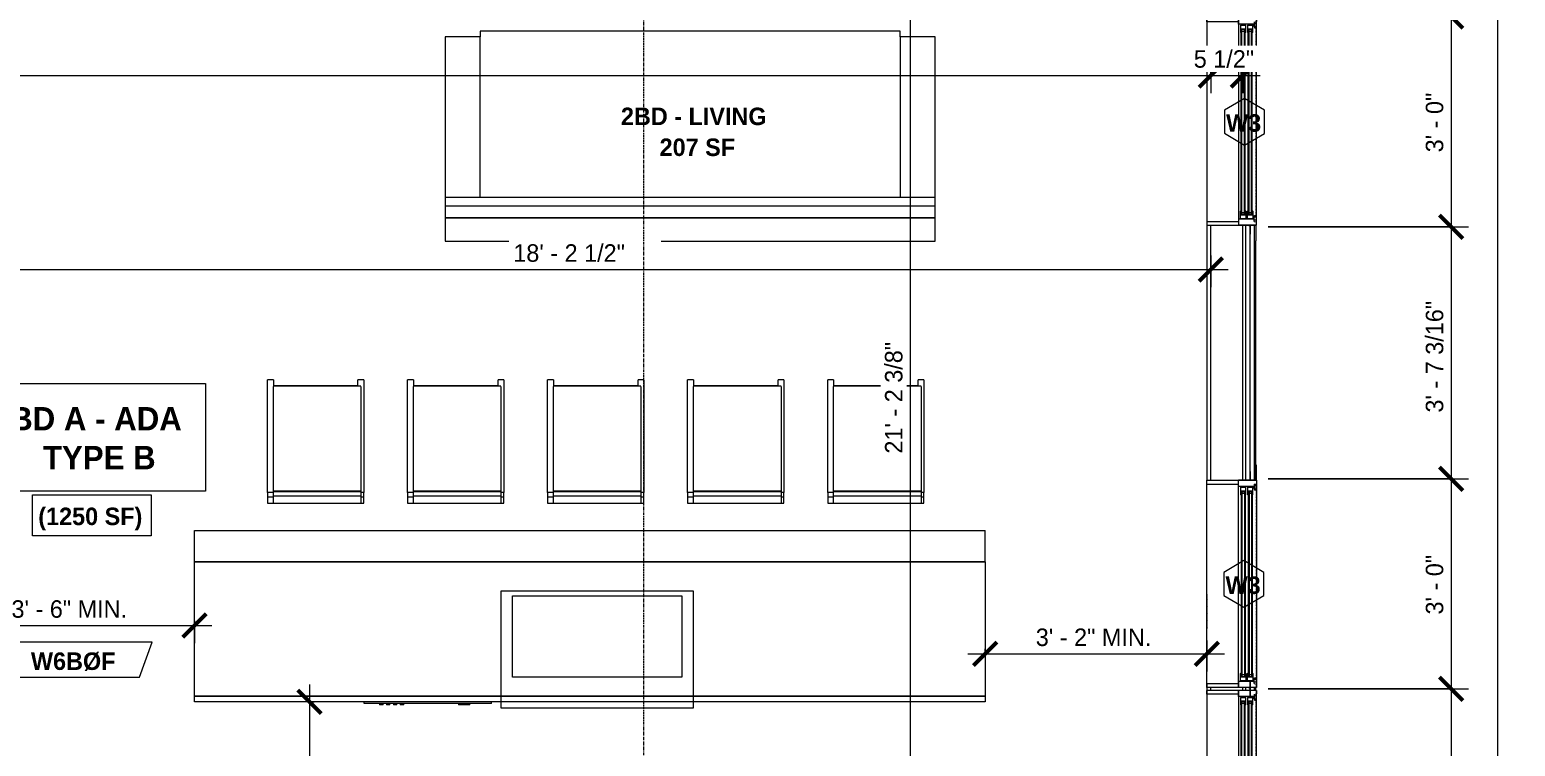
# Model space of a CAD drawing. Header units: inches. Extents: x -4058 to -1781, y 9814 to 12264.
# Drawn here: x -2278.5 to -2024, y 10655.6 to 10778.4 of the extents above; entities that cross this region are included whole.
import ezdxf

# ---------------------------------------------------------------- set-up
doc = ezdxf.new("R2010")
doc.units = ezdxf.units.IN
doc.header["$MEASUREMENT"] = 0
for name, pattern in [('Dash', [0.25, 0.125, -0.125]), ('Dash 3_32_', [0.1875, 0.09375, -0.09375]), ('Grid Line 1_2_', [0.875, 0.5, -0.125, 0.125, -0.125])]:
    doc.linetypes.add(name, pattern=pattern)
for name, color, linetype, lineweight in [('0-1', 7, 'Continuous', 5), ('0-2', 7, 'Continuous', 9), ('A-ANNO-DIMS', 211, 'Continuous', 9), ('A-ANNO-DIMS-32', 211, 'Continuous', 9), ('A-AREA-IDEN', 2, 'Continuous', 9), ('A-DETL-1', 90, 'Dash 3_32_', 9), ('A-DETL-GENF-HDLN-1', 7, 'Dash', 9), ('A-DETL-GENF-HDLN-2', 1, 'Continuous', 18), ('A-DOOR-2', 31, 'Continuous', 9), ('A-GLAZ', 151, 'Continuous', 18), ('A-GLAZ-1', 7, 'Continuous', 9), ('A-GLAZ-IDEN', 152, 'Continuous', 9), ('A-WALL-1', 7, 'Continuous', 9), ('A-WALL-2', 113, 'Continuous', 9), ('A-WALL-IDEN', 211, 'Continuous', 9), ('I-FURN', 30, 'Continuous', 9), ('P-SANR-FIXT', 6, 'Continuous', 9), ('Q-CASE', 31, 'Continuous', 9), ('Q-SPCQ', 91, 'Continuous', 9), ('S-GRID-1', 1, 'Grid Line 1_2_', 9)]:
    doc.layers.add(name, color=color, linetype=linetype, lineweight=lineweight)
doc.styles.add('Century Gothic', font='ufonts.com_century-gothic.ttf', dxfattribs={"height": 3})
doc.styles.add('Century Gothic_B', font='GOTHICB.TTF', dxfattribs={"height": 3})
doc.styles.add('Century Gothic_B_1', font='GOTHICB.TTF', dxfattribs={"height": 4})
doc.dimstyles.new('MARKETING_DIMENSION', dxfattribs={"dimscale": 12, "dimtxt": 3.132505, "dimasz": 0.333333, "dimexe": 0.25, "dimexo": 0.166667, "dimgap": 0.041667, "dimtad": 1, "dimdec": 4, "dimrnd": 0.0625, "dimzin": 3, "dimdsep": 46, "dimlunit": 4, "dimtxsty": 'Century Gothic', "dimblk1": 'OBLIQUE', "dimblk2": 'OBLIQUE', "dimsah": 1, "dimcen": 0.09, "dimdle": 0.25, "dimazin": 0, "dimtfac": 1, "dimtdec": 4, "dimtix": 1, "dimtmove": 0, "dimatfit": 3, "dimfxl": 1, "dimtvp": 1, "dimtfill": 1, "dimfrac": 2, "dimtolj": 1, "dimtzin": 0, "dimarcsym": 2})
doc.dimstyles.new('THE_DIMENSION_STRING', dxfattribs={"dimscale": 12, "dimtxt": 3.132505, "dimasz": 0.333333, "dimexe": 0.25, "dimexo": 0.166667, "dimgap": 0.041667, "dimtad": 1, "dimdec": 4, "dimrnd": 0.0625, "dimzin": 3, "dimdsep": 46, "dimlunit": 4, "dimtxsty": 'Century Gothic', "dimblk1": 'OBLIQUE', "dimblk2": 'OBLIQUE', "dimsah": 1, "dimcen": 0.09, "dimdle": 0.25, "dimazin": 0, "dimtfac": 1, "dimtdec": 4, "dimtix": 1, "dimtmove": 0, "dimatfit": 3, "dimfxl": 1, "dimtvp": 1, "dimtfill": 1, "dimfrac": 2, "dimtolj": 1, "dimtzin": 0, "dimarcsym": 2})
doc.dimstyles.new('THE_DIMENSION_STRING_2', dxfattribs={"dimscale": 12, "dimtxt": 3.132505, "dimasz": 0.333333, "dimexe": 0.25, "dimexo": 0.166667, "dimgap": 0.041667, "dimtad": 1, "dimdec": 4, "dimrnd": 0.0625, "dimzin": 3, "dimdsep": 46, "dimlunit": 4, "dimtxsty": 'Century Gothic', "dimblk1": 'OBLIQUE', "dimblk2": 'OBLIQUE', "dimsah": 1, "dimcen": 0.09, "dimdle": 0.25, "dimazin": 0, "dimtfac": 1, "dimtdec": 4, "dimtix": 1, "dimtmove": 0, "dimatfit": 3, "dimfxl": 1, "dimtvp": 1, "dimtfill": 1, "dimfrac": 2, "dimtolj": 1, "dimtzin": 0, "dimarcsym": 2})
doc.dimstyles.new('THE_DIMENSION_STRING_3', dxfattribs={"dimscale": 12, "dimtxt": 3.132505, "dimasz": 0.333333, "dimexe": 0.25, "dimexo": 0.166667, "dimgap": 0.041667, "dimtad": 1, "dimdec": 4, "dimrnd": 0.0625, "dimzin": 3, "dimdsep": 46, "dimlunit": 4, "dimtxsty": 'Century Gothic', "dimblk1": 'OBLIQUE', "dimblk2": 'OBLIQUE', "dimsah": 1, "dimcen": 0.09, "dimdle": 0.25, "dimazin": 0, "dimtfac": 1, "dimtdec": 4, "dimtix": 1, "dimtmove": 0, "dimatfit": 3, "dimfxl": 1, "dimtvp": 1, "dimtfill": 1, "dimfrac": 2, "dimtolj": 1, "dimtzin": 0, "dimarcsym": 2})
doc.dimstyles.new('THE_DIMENSION_STRING_5', dxfattribs={"dimscale": 12, "dimtxt": 3.132505, "dimasz": 0.333333, "dimexe": 0.25, "dimexo": 0.166667, "dimgap": 0.041667, "dimtad": 1, "dimdec": 4, "dimrnd": 0.0625, "dimzin": 3, "dimdsep": 46, "dimlunit": 4, "dimtxsty": 'Century Gothic', "dimblk1": 'OBLIQUE', "dimblk2": 'OBLIQUE', "dimsah": 1, "dimcen": 0.09, "dimdle": 0.25, "dimazin": 0, "dimtfac": 1, "dimtdec": 4, "dimtix": 1, "dimtmove": 0, "dimatfit": 3, "dimfxl": 1, "dimtvp": 1, "dimtfill": 1, "dimfrac": 2, "dimtolj": 1, "dimtzin": 0, "dimarcsym": 2})

# ---------------------------------------------------------------- blocks, each defined once
blk = doc.blocks.new('Window-Double_Hung-Marvin-Essential - ESDH3066 - 3rd floor-3357212-UNITS PLANS - 3RD FLOOR')
at = {"layer": 'A-DETL-GENF-HDLN-1'}
blk.add_line((16.1, -4.22), (-16.5, -4.22), dxfattribs=at)
at = {"layer": 'A-DETL-GENF-HDLN-2'}
for p, q in [((-17.13, 4.19), (-17.75, 4.19)), ((-17.13, -1.16), (-17.13, 4.19)), ((17.12, 4.19), (17.75, 4.19)), ((17.12, 4.19), (17.12, -1.16)), ((-16.72, -1.19), (-17.75, -1.19)), ((-17.75, -4.28), (-17.75, -1.19)), ((-16.72, -3.77), (-16.72, -1.19)), ((-16.56, -1.53), (-15.34, -1.53)), ((-16.56, -1.53), (-16.56, -2.47)), ((-15.34, -2.47), (-16.56, -2.47)), ((-15.28, -1.65), (-15.94, -1.65)), ((-15.94, -1.65), (-15.94, -2.37)), ((-15.94, -2.37), (-15.28, -2.37)), ((-15.84, -1.66), (-15.84, -2.35)), ((-15.54, -1.79), (-15.54, -2.23)), ((-15.34, -1.53), (-15.28, -1.59)), ((-15.34, -2.47), (-15.28, -2.41)), ((-15.28, -1.59), (-15.28, -1.65)), ((-15.28, -2.37), (-15.28, -2.41)), ((15.34, -1.53), (15.28, -1.59)), ((15.28, -1.59), (15.28, -1.65)), ((15.28, -1.65), (15.94, -1.65)), ((15.28, -2.37), (15.28, -2.41)), ((15.94, -2.37), (15.28, -2.37)), ((15.34, -2.47), (15.28, -2.41)), ((16.56, -1.53), (15.34, -1.53)), ((15.34, -2.47), (16.56, -2.47)), ((15.54, -1.79), (15.54, -2.23)), ((15.84, -1.66), (15.84, -2.35)), ((15.94, -1.65), (15.94, -2.37)), ((16.56, -1.53), (16.56, -2.47)), ((16.72, -3.77), (16.72, -1.19)), ((16.72, -1.19), (17.75, -1.19)), ((17.75, -4.28), (17.75, -1.19)), ((-19.25, -3.23), (-19.25, -3.19)), ((-19.25, -3.19), (-17.9, -3.19)), ((-17.75, -3.23), (-19.25, -3.23)), ((-17.9, -3.19), (-17.9, -3.08)), ((-17.9, -3.08), (-17.75, -3.08)), ((-17.75, -4.28), (-17.16, -4.28)), ((-17.08, -3.87), (-17.16, -4.28)), ((-17.08, -3.87), (-16.19, -3.87)), ((-16.85, -4.25), (-16.85, -3.87)), ((-16.3, -4.25), (-16.85, -4.25)), ((-16.38, -3.77), (-16.72, -3.77)), ((-16.56, -2.75), (-15.34, -2.75)), ((-16.56, -2.75), (-16.56, -3.69)), ((-15.34, -3.69), (-16.56, -3.69)), ((-16.38, -3.87), (-16.38, -3.77)), ((-16.18, -4.01), (-16.3, -4.01)), ((-16.3, -4.01), (-16.3, -4.25)), ((-16.19, -3.87), (-16.19, -3.97)), ((-16.19, -3.97), (-16.1, -3.97)), ((-16.18, -4.22), (-16.18, -4.01)), ((-16.18, -4.22), (-16.1, -4.22)), ((-16.1, -3.97), (-16.1, -4.22)), ((-15.28, -2.87), (-15.94, -2.87)), ((-15.94, -2.87), (-15.94, -3.59)), ((-15.94, -3.59), (-15.28, -3.59)), ((-15.84, -2.88), (-15.84, -3.57)), ((-15.54, -3.01), (-15.54, -3.45)), ((-15.34, -2.75), (-15.28, -2.81)), ((-15.34, -3.69), (-15.28, -3.63)), ((-15.28, -2.81), (-15.28, -2.87)), ((-15.28, -3.59), (-15.28, -3.63)), ((15.34, -2.75), (15.28, -2.81)), ((15.28, -2.81), (15.28, -2.87)), ((15.28, -2.87), (15.94, -2.87)), ((15.28, -3.59), (15.28, -3.63)), ((15.94, -3.59), (15.28, -3.59)), ((15.34, -3.69), (15.28, -3.63)), ((16.56, -2.75), (15.34, -2.75)), ((15.34, -3.69), (16.56, -3.69)), ((15.54, -3.01), (15.54, -3.45)), ((15.84, -2.88), (15.84, -3.57)), ((15.94, -2.87), (15.94, -3.59)), ((16.19, -3.97), (16.1, -3.97)), ((16.1, -3.97), (16.1, -4.22)), ((16.18, -4.22), (16.1, -4.22)), ((16.18, -4.22), (16.18, -4.01)), ((16.18, -4.01), (16.3, -4.01)), ((17.08, -3.87), (16.19, -3.87)), ((16.19, -3.87), (16.19, -3.97)), ((16.3, -4.01), (16.3, -4.25)), ((16.3, -4.25), (16.85, -4.25)), ((16.38, -3.87), (16.38, -3.77)), ((16.38, -3.77), (16.72, -3.77)), ((16.56, -2.75), (16.56, -3.69)), ((16.85, -4.25), (16.85, -3.87)), ((17.08, -3.87), (17.16, -4.28)), ((17.75, -4.28), (17.16, -4.28)), ((17.9, -3.08), (17.75, -3.08)), ((17.75, -3.23), (19.25, -3.23)), ((17.9, -3.19), (17.9, -3.08)), ((19.25, -3.19), (17.9, -3.19)), ((19.25, -3.23), (19.25, -3.19))]:
    blk.add_line(p, q, dxfattribs=at)
at = {"layer": 'A-GLAZ'}
for p, q in [((15.84, -1.66), (-15.84, -1.66)), ((15.84, -1.79), (-15.84, -1.79)), ((15.84, -2.23), (-15.84, -2.23)), ((15.84, -2.35), (-15.84, -2.35)), ((15.84, -2.88), (-15.84, -2.88)), ((15.84, -3.01), (-15.84, -3.01)), ((15.84, -3.45), (-15.84, -3.45)), ((15.84, -3.57), (-15.84, -3.57))]:
    blk.add_line(p, q, dxfattribs=at)
at = {"layer": 'A-GLAZ-1'}
for p, q in [((-17.75, 4.19), (17.75, 4.19)), ((-17.75, -1.16), (-17.75, 4.19)), ((17.75, 4.19), (17.75, -1.16)), ((-17.75, -1.19), (17.75, -1.19)), ((-17.75, -4.28), (-17.75, -1.19)), ((17.75, -1.19), (17.75, -4.28)), ((17.75, -4.28), (-17.75, -4.28)), ((17.75, -4.19), (20.4, -4.19)), ((20.4, -4.25), (17.75, -4.25)), ((20.4, -4.19), (20.4, -4.25))]:
    blk.add_line(p, q, dxfattribs=at)
blk = doc.blocks.new('Window-Double_Hung-Marvin-Essential - ESDH3066 - 3rd floor-3357211-UNITS PLANS - 3RD FLOOR')
at = {"layer": 'A-DETL-GENF-HDLN-1'}
blk.add_line((16.1, 4.22), (-16.5, 4.22), dxfattribs=at)
at = {"layer": 'A-DETL-GENF-HDLN-2'}
for p, q in [((-19.25, 3.23), (-19.25, 3.19)), ((-17.75, 3.23), (-19.25, 3.23)), ((-19.25, 3.19), (-17.9, 3.19)), ((-17.9, 3.19), (-17.9, 3.08)), ((-17.9, 3.08), (-17.75, 3.08)), ((-17.75, 4.28), (-17.16, 4.28)), ((-17.75, 4.28), (-17.75, 1.19)), ((-17.08, 3.87), (-17.16, 4.28)), ((-17.08, 3.87), (-16.19, 3.87)), ((-16.85, 4.25), (-16.85, 3.87)), ((-16.3, 4.25), (-16.85, 4.25)), ((-16.38, 3.77), (-16.72, 3.77)), ((-16.72, 3.77), (-16.72, 1.19)), ((-15.34, 3.69), (-16.56, 3.69)), ((-16.56, 2.75), (-16.56, 3.69)), ((-16.56, 2.75), (-15.34, 2.75)), ((-16.38, 3.87), (-16.38, 3.77)), ((-16.3, 4.01), (-16.3, 4.25)), ((-16.18, 4.01), (-16.3, 4.01)), ((-16.19, 3.97), (-16.1, 3.97)), ((-16.19, 3.87), (-16.19, 3.97)), ((-16.18, 4.22), (-16.1, 4.22)), ((-16.18, 4.22), (-16.18, 4.01)), ((-16.1, 3.97), (-16.1, 4.22)), ((-15.94, 2.87), (-15.94, 3.59)), ((-15.94, 3.59), (-15.28, 3.59)), ((-15.28, 2.87), (-15.94, 2.87)), ((-15.84, 2.88), (-15.84, 3.57)), ((-15.54, 3.01), (-15.54, 3.45)), ((-15.34, 3.69), (-15.28, 3.63)), ((-15.34, 2.75), (-15.28, 2.81)), ((-15.28, 3.59), (-15.28, 3.63)), ((-15.28, 2.81), (-15.28, 2.87)), ((15.34, 3.69), (15.28, 3.63)), ((15.28, 3.59), (15.28, 3.63)), ((15.94, 3.59), (15.28, 3.59)), ((15.28, 2.81), (15.28, 2.87)), ((15.28, 2.87), (15.94, 2.87)), ((15.34, 2.75), (15.28, 2.81)), ((15.34, 3.69), (16.56, 3.69)), ((16.56, 2.75), (15.34, 2.75)), ((15.54, 3.01), (15.54, 3.45)), ((15.84, 2.88), (15.84, 3.57)), ((15.94, 2.87), (15.94, 3.59)), ((16.18, 4.22), (16.1, 4.22)), ((16.1, 3.97), (16.1, 4.22)), ((16.19, 3.97), (16.1, 3.97)), ((16.18, 4.22), (16.18, 4.01)), ((16.18, 4.01), (16.3, 4.01)), ((16.19, 3.87), (16.19, 3.97)), ((17.08, 3.87), (16.19, 3.87)), ((16.3, 4.01), (16.3, 4.25)), ((16.3, 4.25), (16.85, 4.25)), ((16.38, 3.87), (16.38, 3.77)), ((16.38, 3.77), (16.72, 3.77)), ((16.56, 2.75), (16.56, 3.69)), ((16.72, 3.77), (16.72, 1.19)), ((16.85, 4.25), (16.85, 3.87)), ((17.08, 3.87), (17.16, 4.28)), ((17.75, 4.28), (17.16, 4.28)), ((17.75, 4.28), (17.75, 1.19)), ((17.75, 3.23), (19.25, 3.23)), ((17.9, 3.08), (17.75, 3.08)), ((17.9, 3.19), (17.9, 3.08)), ((19.25, 3.19), (17.9, 3.19)), ((19.25, 3.23), (19.25, 3.19)), ((-16.72, 1.19), (-17.75, 1.19)), ((-17.13, 1.16), (-17.13, -4.19)), ((-15.34, 2.47), (-16.56, 2.47)), ((-16.56, 1.53), (-16.56, 2.47)), ((-16.56, 1.53), (-15.34, 1.53)), ((-15.94, 1.65), (-15.94, 2.37)), ((-15.94, 2.37), (-15.28, 2.37)), ((-15.28, 1.65), (-15.94, 1.65)), ((-15.84, 1.66), (-15.84, 2.35)), ((-15.54, 1.79), (-15.54, 2.23)), ((-15.34, 2.47), (-15.28, 2.41)), ((-15.34, 1.53), (-15.28, 1.59)), ((-15.28, 2.37), (-15.28, 2.41)), ((-15.28, 1.59), (-15.28, 1.65)), ((15.34, 2.47), (15.28, 2.41)), ((15.28, 2.37), (15.28, 2.41)), ((15.94, 2.37), (15.28, 2.37)), ((15.28, 1.59), (15.28, 1.65)), ((15.28, 1.65), (15.94, 1.65)), ((15.34, 1.53), (15.28, 1.59)), ((15.34, 2.47), (16.56, 2.47)), ((16.56, 1.53), (15.34, 1.53)), ((15.54, 1.79), (15.54, 2.23)), ((15.84, 1.66), (15.84, 2.35)), ((15.94, 1.65), (15.94, 2.37)), ((16.56, 1.53), (16.56, 2.47)), ((16.72, 1.19), (17.75, 1.19)), ((17.12, -4.19), (17.12, 1.16)), ((-17.13, -4.19), (-17.75, -4.19)), ((17.12, -4.19), (17.75, -4.19))]:
    blk.add_line(p, q, dxfattribs=at)
at = {"layer": 'A-GLAZ'}
for p, q in [((15.84, 3.57), (-15.84, 3.57)), ((15.84, 3.45), (-15.84, 3.45)), ((15.84, 3.01), (-15.84, 3.01)), ((15.84, 2.88), (-15.84, 2.88)), ((15.84, 2.35), (-15.84, 2.35)), ((15.84, 2.23), (-15.84, 2.23)), ((15.84, 1.79), (-15.84, 1.79)), ((15.84, 1.66), (-15.84, 1.66))]:
    blk.add_line(p, q, dxfattribs=at)
at = {"layer": 'A-GLAZ-1'}
for p, q in [((17.75, 4.28), (-17.75, 4.28)), ((-17.75, 4.28), (-17.75, 1.19)), ((17.75, 1.19), (17.75, 4.28)), ((20.4, 4.25), (17.75, 4.25)), ((17.75, 4.19), (20.4, 4.19)), ((20.4, 4.19), (20.4, 4.25)), ((-17.75, 1.19), (17.75, 1.19)), ((-17.75, 1.16), (-17.75, -4.19)), ((17.75, -4.19), (17.75, 1.16)), ((-17.75, -4.19), (17.75, -4.19))]:
    blk.add_line(p, q, dxfattribs=at)
blk = doc.blocks.new('CTR - 1st Phase - Shell_rvt-1-UNITS PLANS - 3RD FLOOR')
at = {"layer": 'A-WALL-1'}
for p, q in [((-2076.8, 10744.84), (-2076.8, 10701.14)), ((-2076.17, 10701.14), (-2076.17, 10744.84)), ((-2071.42, 10744.84), (-2071.45, 10744.84)), ((-2070.67, 10701.14), (-2070.67, 10744.84)), ((-2070.17, 10701.14), (-2070.17, 10744.84)), ((-2069.42, 10701.14), (-2069.42, 10744.84)), ((-2068.67, 10701.14), (-2068.67, 10744.84)), ((-2068.42, 10703.79), (-2068.42, 10742.19)), ((-2071.45, 10701.14), (-2071.42, 10701.14)), ((-2076.8, 10665.64), (-2076.8, 10665.14)), ((-2076.17, 10665.14), (-2076.17, 10665.64)), ((-2071.42, 10665.64), (-2071.45, 10665.64)), ((-2071.45, 10665.14), (-2071.42, 10665.14)), ((-2070.67, 10665.14), (-2070.67, 10665.64)), ((-2070.17, 10665.14), (-2070.17, 10665.64)), ((-2069.42, 10665.14), (-2069.42, 10665.64)), ((-2068.67, 10665.14), (-2068.67, 10665.64)), ((-2068.42, 10665.14), (-2068.42, 10665.64))]:
    blk.add_line(p, q, dxfattribs=at)
at = {"layer": '0-2'}
for name, p, rotation in [('Window-Double_Hung-Marvin-Essential - ESDH3066 - 3rd floor-3357211-UNITS PLANS - 3RD FLOOR', (-2072.61, 10762.59), 269.9999999999999), ('Window-Double_Hung-Marvin-Essential - ESDH3066 - 3rd floor-3357212-UNITS PLANS - 3RD FLOOR', (-2072.61, 10683.39), 89.99999999999991), ('Window-Double_Hung-Marvin-Essential - ESDH3066 - 3rd floor-3357211-UNITS PLANS - 3RD FLOOR', (-2072.61, 10647.39), 269.9999999999999)]:
    blk.add_blockref(name, p, dxfattribs=dict(at, rotation=rotation))
blk = doc.blocks.new('Couch-Both_Arms-Generic - 1-1352606-UNITS PLANS - 3RD FLOOR')
at = {"layer": 'I-FURN'}
for p, q in [((42, 17.5), (-42, 17.5)), ((-42, 17.5), (-42, 13.5)), ((42, 13.5), (42, 17.5)), ((-42, 13.5), (42, 13.5)), ((42, 13.5), (-42, 13.5)), ((-42, 13.5), (-42, 10)), ((42, 10), (42, 13.5)), ((-42, 11.5), (42, 11.5)), ((-42, 10), (-42, -17.5)), ((-42, 10), (42, 10)), ((-36, -17.5), (-36, 10)), ((36, 10), (36, -17.5)), ((42, -17.5), (42, 10)), ((-42, -17.5), (-36, -17.5)), ((-36, -17.5), (-36, -18.5)), ((36, -18.5), (36, -17.5)), ((36, -17.5), (42, -17.5)), ((-36, -18.5), (36, -18.5))]:
    blk.add_line(p, q, dxfattribs=at)
blk = doc.blocks.new('SWING - DOUBLE - FLUSH - SWING - DOUBLE - 5-0 x 6-8 - DUMMY-3948979-UNITS PLANS - 3RD FLOOR')
at = {"layer": 'A-DOOR-2'}
for p, q in [((-33, 2.375), (-33, 3.375)), ((-33, 3.375), (-30, 3.375)), ((-30, 3.375), (-30, 2.375)), ((30, 2.375), (30, 3.375)), ((30, 3.375), (33, 3.375)), ((33, 3.375), (33, 2.375)), ((-30, 2.375), (-33, 2.375)), ((33, 2.375), (30, 2.375)), ((-33, -2.375), (-30, -2.375)), ((-33, -3.375), (-33, -2.375)), ((-28, -2.375), (-30, -2.375)), ((-30, -2.375), (-30, -3.375)), ((-28, -32.375), (-28, -2.375)), ((28, -2.375), (30, -2.375)), ((28, -32.375), (28, -2.375)), ((30, -2.375), (33, -2.375)), ((30, -3.375), (30, -2.375)), ((33, -2.375), (33, -3.375)), ((-30, -3.375), (-33, -3.375)), ((-30, -3.375), (-30, -32.375)), ((30, -3.375), (30, -32.375)), ((33, -3.375), (30, -3.375)), ((-30, -32.375), (-28, -32.375)), ((30, -32.375), (28, -32.375))]:
    blk.add_line(p, q, dxfattribs=at)
for centre, start, end in [((-30, -2.375), 270, 0), ((30, -2.375), 180, 270)]:
    blk.add_arc(centre, 30, start, end, dxfattribs=at)
blk = doc.blocks.new('OD_CW_Base Cabinet - OD_CW_Base Cabinet-4179505-UNITS PLANS - 3RD FLOOR')
at = {"layer": 'Q-CASE'}
for p, q in [((0.74, 0), (136.26, 0)), ((0.74, -24), (0.74, 0)), ((136.26, 0), (136.26, -24)), ((136.26, -24), (0.74, -24))]:
    blk.add_line(p, q, dxfattribs=at)
blk = doc.blocks.new('Stainless Steel Farmhous Kitchen Sink - Stainless Steel Farmhous Kitchen Sink-4315883-UNITS PLANS - 3RD FLOOR')
at = {"layer": 'P-SANR-FIXT'}
for p, q in [((-33, 22.2), (-33, 2.25)), ((0, 22.2), (-33, 22.2)), ((0, 2.25), (0, 22.2)), ((-31, 3), (-31, 16.96)), ((-31, 16.96), (-2, 16.96)), ((-2, 16.96), (-2, 3)), ((-2, 3), (-31, 3)), ((-33, 2.25), (0, 2.25))]:
    blk.add_line(p, q, dxfattribs=at)
blk = doc.blocks.new('Bar_Stool_6722_1_ - Bar_Stool_6722_1_-V114-UNITS PLANS - 3RD FLOOR')
at = {"layer": 'I-FURN'}
for p, q in [((0, 19.21), (0, 21.13)), ((1, 21.13), (0, 21.13)), ((1, 21.13), (1, 20.14)), ((15.5, 20.14), (15.5, 21.13)), ((16.5, 21.13), (15.5, 21.13)), ((16.5, 21.13), (16.5, 19.21)), ((0, 17.72), (0, 19.21)), ((1, 20.14), (15.5, 20.14)), ((1, 20.14), (1, 20.06)), ((1, 20.06), (1, 19.99)), ((16, 20), (1, 20)), ((1, 19.89), (1, 19.99)), ((1, 17.63), (1, 19.89)), ((15.5, 20.06), (15.5, 20.14)), ((15.5, 19.99), (15.5, 20.06)), ((16, 19.99), (16, 19.89)), ((16, 19.89), (16, 17.63)), ((16.5, 19.21), (16.5, 17.72)), ((0, 1.78), (0, 17.72)), ((1, 2.03), (1, 17.63)), ((16, 17.63), (16, 2.03)), ((16.5, 17.72), (16.5, 1.78)), ((1, 1.78), (0, 1.78)), ((0, 1.78), (0, 0.98)), ((1, 0.98), (0, 0.98)), ((0, 0.98), (0, 0)), ((1, 1.91), (1, 2.03)), ((16, 2.03), (1, 2.03)), ((1, 1.24), (1, 1.91)), ((16, 1.91), (1, 1.91)), ((1, 0), (1, 1.24)), ((1, 1.24), (16, 1.24)), ((16, 2.03), (16, 1.91)), ((16, 1.91), (16, 1.24)), ((16.5, 1.78), (16, 1.78)), ((16, 1.24), (16, 0)), ((16.5, 0.98), (16, 0.98)), ((16.5, 0.98), (16.5, 1.78)), ((16.5, 0), (16.5, 0.98)), ((0, 0), (1, 0)), ((1, 0), (16, 0)), ((16, 0), (16.5, 0))]:
    blk.add_line(p, q, dxfattribs=at)
blk = doc.blocks.new('DIMBLOCK48-UNITS PLANS - 3RD FLOOR')
at = {"layer": 'A-ANNO-DIMS-32', "lineweight": 50}
for p, q in [((-2034.97, 10780.59), (-2036.97, 10782.59)), ((-2034.97, 10780.59), (-2032.97, 10778.59)), ((-2034.97, 10744.59), (-2036.97, 10746.59)), ((-2034.97, 10744.59), (-2032.97, 10742.59))]:
    blk.add_line(p, q, dxfattribs=at)
at = {"layer": 'A-ANNO-DIMS-32'}
for p, q in [((-2066.33, 10780.59), (-2031.97, 10780.59)), ((-2034.97, 10780.59), (-2066.33, 10780.59)), ((-2034.97, 10780.59), (-2034.97, 10744.59)), ((-2066.33, 10744.59), (-2031.97, 10744.59)), ((-2034.97, 10744.59), (-2066.33, 10744.59))]:
    blk.add_line(p, q, dxfattribs=at)
at = {"layer": 'A-ANNO-DIMS-32', "color": 0, "insert": (-2039.31, 10757.34), "char_height": 3, "width": 12.5897, "attachment_point": 1, "rotation": 90, "line_spacing_factor": 0.984502, "style": 'Century Gothic', "bg_fill": 3, "box_fill_scale": 1.25, "bg_fill_color": 256, "bg_fill_true_color": 13158600, "bg_fill_transparency": 0}
blk.add_mtext('3\' - 0"', dxfattribs=at)
blk = doc.blocks.new('_Oblique')
at = {"color": 0, "linetype": 'ByBlock', "lineweight": -2}
blk.add_line((-0.5, -0.5), (0.5, 0.5), dxfattribs=at)
blk = doc.blocks.new('DIMBLOCK49-UNITS PLANS - 3RD FLOOR')
at = {"layer": 'A-ANNO-DIMS-32', "lineweight": 50}
for p, q in [((-2034.97, 10744.59), (-2036.97, 10746.59)), ((-2034.97, 10744.59), (-2032.97, 10742.59)), ((-2034.97, 10701.39), (-2036.97, 10703.39)), ((-2034.97, 10701.39), (-2032.97, 10699.39))]:
    blk.add_line(p, q, dxfattribs=at)
at = {"layer": 'A-ANNO-DIMS-32'}
for p, q in [((-2066.33, 10744.59), (-2031.97, 10744.59)), ((-2034.97, 10744.59), (-2066.33, 10744.59)), ((-2034.97, 10744.59), (-2034.97, 10701.39)), ((-2066.33, 10701.39), (-2031.97, 10701.39)), ((-2034.97, 10701.39), (-2066.33, 10701.39))]:
    blk.add_line(p, q, dxfattribs=at)
at = {"layer": 'A-ANNO-DIMS-32', "color": 0, "insert": (-2039.31, 10712.75), "char_height": 3, "width": 24.5827, "attachment_point": 1, "rotation": 90, "line_spacing_factor": 0.984502, "style": 'Century Gothic', "bg_fill": 3, "box_fill_scale": 1.25, "bg_fill_color": 256, "bg_fill_true_color": 13158600, "bg_fill_transparency": 0}
blk.add_mtext('3\' - 7 3/16"', dxfattribs=at)
blk = doc.blocks.new('DIMBLOCK50-UNITS PLANS - 3RD FLOOR')
at = {"layer": 'A-ANNO-DIMS-32', "lineweight": 50}
for p, q in [((-2034.97, 10701.39), (-2036.97, 10703.39)), ((-2034.97, 10701.39), (-2032.97, 10699.39)), ((-2034.97, 10665.39), (-2036.97, 10667.39)), ((-2034.97, 10665.39), (-2032.97, 10663.39))]:
    blk.add_line(p, q, dxfattribs=at)
at = {"layer": 'A-ANNO-DIMS-32'}
for p, q in [((-2066.33, 10701.39), (-2031.97, 10701.39)), ((-2034.97, 10701.39), (-2066.33, 10701.39)), ((-2034.97, 10701.39), (-2034.97, 10665.39)), ((-2066.33, 10665.39), (-2031.97, 10665.39)), ((-2034.97, 10665.39), (-2066.33, 10665.39))]:
    blk.add_line(p, q, dxfattribs=at)
at = {"layer": 'A-ANNO-DIMS-32', "color": 0, "insert": (-2039.31, 10678.15), "char_height": 3, "width": 12.5897, "attachment_point": 1, "rotation": 90, "line_spacing_factor": 0.984502, "style": 'Century Gothic', "bg_fill": 3, "box_fill_scale": 1.25, "bg_fill_color": 256, "bg_fill_true_color": 13158600, "bg_fill_transparency": 0}
blk.add_mtext('3\' - 0"', dxfattribs=at)
blk = doc.blocks.new('DIMBLOCK51-UNITS PLANS - 3RD FLOOR')
at = {"layer": 'A-ANNO-DIMS-32', "lineweight": 50}
for p, q in [((-2034.97, 10665.39), (-2036.97, 10667.39)), ((-2034.97, 10665.39), (-2032.97, 10663.39)), ((-2034.97, 10629.39), (-2036.97, 10631.39)), ((-2034.97, 10629.39), (-2032.97, 10627.39))]:
    blk.add_line(p, q, dxfattribs=at)
at = {"layer": 'A-ANNO-DIMS-32'}
for p, q in [((-2066.33, 10665.39), (-2031.97, 10665.39)), ((-2034.97, 10665.39), (-2066.33, 10665.39)), ((-2034.97, 10665.39), (-2034.97, 10629.39)), ((-2066.33, 10629.39), (-2031.97, 10629.39)), ((-2034.97, 10629.39), (-2066.33, 10629.39))]:
    blk.add_line(p, q, dxfattribs=at)
at = {"layer": 'A-ANNO-DIMS-32', "color": 0, "insert": (-2039.31, 10642.14), "char_height": 3, "width": 12.5897, "attachment_point": 1, "rotation": 90, "line_spacing_factor": 0.984502, "style": 'Century Gothic', "bg_fill": 3, "box_fill_scale": 1.25, "bg_fill_color": 256, "bg_fill_true_color": 13158600, "bg_fill_transparency": 0}
blk.add_mtext('3\' - 0"', dxfattribs=at)
blk = doc.blocks.new('DIMBLOCK523-UNITS PLANS - 3RD FLOOR')
at = {"layer": 'A-ANNO-DIMS-32'}
for p, q in [((-2070.61, 10843.14), (-2023.97, 10843.14)), ((-2026.97, 10843.14), (-2070.61, 10843.14)), ((-2026.97, 10418.54), (-2026.97, 10843.14)), ((-2074.17, 10418.54), (-2023.97, 10418.54)), ((-2026.97, 10418.54), (-2074.17, 10418.54))]:
    blk.add_line(p, q, dxfattribs=at)
at = {"layer": 'A-ANNO-DIMS-32', "lineweight": 50}
for p, q in [((-2026.97, 10843.14), (-2028.97, 10845.14)), ((-2026.97, 10843.14), (-2024.97, 10841.14)), ((-2026.97, 10418.54), (-2028.97, 10420.54)), ((-2026.97, 10418.54), (-2024.97, 10416.54))]:
    blk.add_line(p, q, dxfattribs=at)
at = {"layer": 'A-ANNO-DIMS-32', "color": 0, "insert": (-2031.31, 10620.6), "char_height": 3, "width": 24.5827, "attachment_point": 1, "rotation": 90, "line_spacing_factor": 0.984502, "style": 'Century Gothic', "bg_fill": 3, "box_fill_scale": 1.25, "bg_fill_color": 256, "bg_fill_true_color": 13158600, "bg_fill_transparency": 0}
blk.add_mtext('35\' - 4 5/8"', dxfattribs=at)
blk = doc.blocks.new('DIMBLOCK539-UNITS PLANS - 3RD FLOOR')
at = {"layer": 'A-ANNO-DIMS-32', "lineweight": 50}
for p, q in [((-2509.81, 10770.5), (-2507.81, 10772.5)), ((-2076.17, 10770.5), (-2074.17, 10772.5)), ((-2509.81, 10770.5), (-2511.81, 10768.5)), ((-2076.17, 10770.5), (-2078.17, 10768.5))]:
    blk.add_line(p, q, dxfattribs=at)
at = {"layer": 'A-ANNO-DIMS-32'}
for p, q in [((-2509.81, 10771.33), (-2509.81, 10767.5)), ((-2509.81, 10770.5), (-2509.81, 10771.33)), ((-2076.17, 10771.33), (-2076.17, 10767.5)), ((-2076.17, 10770.5), (-2076.17, 10771.33)), ((-2509.81, 10770.5), (-2076.17, 10770.5))]:
    blk.add_line(p, q, dxfattribs=at)
at = {"layer": 'A-ANNO-DIMS-32', "color": 0, "insert": (-2303.24, 10774.84), "char_height": 3, "width": 24.5827, "attachment_point": 1, "line_spacing_factor": 0.984502, "style": 'Century Gothic', "bg_fill": 3, "box_fill_scale": 1.25, "bg_fill_color": 256, "bg_fill_true_color": 13158600, "bg_fill_transparency": 0}
blk.add_mtext('36\' - 1 5/8"', dxfattribs=at)
blk = doc.blocks.new('DIMBLOCK540-UNITS PLANS - 3RD FLOOR')
at = {"layer": 'A-ANNO-DIMS-32', "lineweight": 50}
for p, q in [((-2076.17, 10770.5), (-2074.17, 10772.5)), ((-2070.67, 10770.5), (-2068.67, 10772.5)), ((-2076.17, 10770.5), (-2078.17, 10768.5)), ((-2070.67, 10770.5), (-2072.67, 10768.5))]:
    blk.add_line(p, q, dxfattribs=at)
at = {"layer": 'A-ANNO-DIMS-32'}
for p, q in [((-2076.17, 10771.33), (-2076.17, 10767.5)), ((-2076.17, 10770.5), (-2076.17, 10771.33)), ((-2070.67, 10771.33), (-2070.67, 10767.5)), ((-2070.67, 10770.5), (-2070.67, 10771.33)), ((-2076.17, 10770.5), (-2067.67, 10770.5))]:
    blk.add_line(p, q, dxfattribs=at)
at = {"layer": 'A-ANNO-DIMS-32', "color": 0, "insert": (-2079.07, 10774.84), "char_height": 3, "width": 13.5444, "attachment_point": 1, "line_spacing_factor": 0.984502, "style": 'Century Gothic', "bg_fill": 3, "box_fill_scale": 1.25, "bg_fill_color": 256, "bg_fill_true_color": 13158600, "bg_fill_transparency": 0}
blk.add_mtext('5 1/2"', dxfattribs=at)
blk = doc.blocks.new('Window Tag - ONE-4156801-UNITS PLANS - 3RD FLOOR')
at = {"layer": 'A-GLAZ-IDEN'}
for p, q in [((0, 0.125), (-0.1071, 0.0619)), ((0.107, 0.062), (0, 0.125)), ((-0.1071, 0.0619), (-0.1071, -0.0619)), ((0.107, -0.0624), (0.107, 0.062)), ((-0.1071, -0.0619), (0, -0.125)), ((0, -0.125), (0.107, -0.0624))]:
    blk.add_line(p, q, dxfattribs=at)
blk = doc.blocks.new('DIMBLOCK980-UNITS PLANS - 3RD FLOOR')
at = {"layer": 'A-ANNO-DIMS-32', "lineweight": 50}
for p, q in [((-2294.7, 10737.24), (-2292.7, 10739.24)), ((-2076.17, 10737.24), (-2074.17, 10739.24)), ((-2294.7, 10737.24), (-2296.7, 10735.24)), ((-2076.17, 10737.24), (-2078.17, 10735.24))]:
    blk.add_line(p, q, dxfattribs=at)
at = {"layer": 'A-ANNO-DIMS-32'}
for p, q in [((-2076.17, 10739.67), (-2076.17, 10734.24)), ((-2076.17, 10737.24), (-2076.17, 10739.67)), ((-2294.7, 10738.07), (-2294.7, 10734.24)), ((-2294.7, 10737.24), (-2294.7, 10738.07)), ((-2294.7, 10737.24), (-2073.17, 10737.24))]:
    blk.add_line(p, q, dxfattribs=at)
at = {"layer": 'A-ANNO-DIMS-32', "color": 0, "insert": (-2195.68, 10741.59), "char_height": 3, "width": 24.5827, "attachment_point": 1, "line_spacing_factor": 0.984502, "style": 'Century Gothic', "bg_fill": 3, "box_fill_scale": 1.25, "bg_fill_color": 256, "bg_fill_true_color": 13158600, "bg_fill_transparency": 0}
blk.add_mtext('18\' - 2 1/2"', dxfattribs=at)
blk = doc.blocks.new('DIMBLOCK982-UNITS PLANS - 3RD FLOOR')
at = {"layer": 'A-ANNO-DIMS-32'}
for p, q in [((-2127.64, 10846.14), (-2127.64, 10585.79)), ((-2130.09, 10843.14), (-2124.64, 10843.14)), ((-2127.64, 10843.14), (-2130.09, 10843.14)), ((-2126.81, 10588.79), (-2130.64, 10588.79)), ((-2127.64, 10588.79), (-2126.81, 10588.79))]:
    blk.add_line(p, q, dxfattribs=at)
at = {"layer": 'A-ANNO-DIMS-32', "lineweight": 50}
for p, q in [((-2127.64, 10843.14), (-2129.64, 10845.14)), ((-2127.64, 10843.14), (-2125.64, 10841.14)), ((-2127.64, 10588.79), (-2129.64, 10590.79)), ((-2127.64, 10588.79), (-2125.64, 10586.79))]:
    blk.add_line(p, q, dxfattribs=at)
at = {"layer": 'A-ANNO-DIMS-32', "color": 0, "insert": (-2131.99, 10705.72), "char_height": 3, "width": 24.5827, "attachment_point": 1, "rotation": 90, "line_spacing_factor": 0.984502, "style": 'Century Gothic', "bg_fill": 3, "box_fill_scale": 1.25, "bg_fill_color": 256, "bg_fill_true_color": 13158600, "bg_fill_transparency": 0}
blk.add_mtext('21\' - 2 3/8"', dxfattribs=at)
blk = doc.blocks.new('Wall Tag - Arch Wall-3956453-UNITS PLANS - 3RD FLOOR')
at = {"layer": 'A-WALL-IDEN'}
for p, q in [((-0.3561, 0.0937), (-0.4244, -0.0937)), ((0.4244, 0.0937), (-0.3561, 0.0937)), ((0.3561, -0.0937), (0.4244, 0.0937)), ((-0.4244, -0.0937), (0.3561, -0.0937))]:
    blk.add_line(p, q, dxfattribs=at)
blk = doc.blocks.new('DIMBLOCK1533-UNITS PLANS - 3RD FLOOR')
at = {"layer": 'A-ANNO-DIMS-32', "lineweight": 50}
for p, q in [((-2114.8, 10671.41), (-2112.8, 10673.41)), ((-2076.8, 10671.41), (-2074.8, 10673.41)), ((-2114.8, 10671.41), (-2116.8, 10669.41)), ((-2076.8, 10671.41), (-2078.8, 10669.41))]:
    blk.add_line(p, q, dxfattribs=at)
at = {"layer": 'A-ANNO-DIMS-32'}
for p, q in [((-2114.8, 10672.24), (-2114.8, 10668.41)), ((-2114.8, 10671.41), (-2114.8, 10672.24)), ((-2076.8, 10673.67), (-2076.8, 10668.41)), ((-2076.8, 10671.41), (-2076.8, 10673.67)), ((-2117.8, 10671.41), (-2073.8, 10671.41))]:
    blk.add_line(p, q, dxfattribs=at)
at = {"layer": 'A-ANNO-DIMS-32', "color": 0, "insert": (-2106.14, 10675.75), "char_height": 3, "width": 24.8214, "attachment_point": 1, "line_spacing_factor": 0.984502, "style": 'Century Gothic', "bg_fill": 3, "box_fill_scale": 1.25, "bg_fill_color": 256, "bg_fill_true_color": 13158600, "bg_fill_transparency": 0}
blk.add_mtext('3\' - 2" MIN.', dxfattribs=at)
blk = doc.blocks.new('DIMBLOCK1534-UNITS PLANS - 3RD FLOOR')
at = {"layer": 'A-ANNO-DIMS-32'}
for p, q in [((-2292.32, 10673.42), (-2292.32, 10679.24)), ((-2295.32, 10676.24), (-2247.33, 10676.24)), ((-2292.32, 10676.24), (-2292.32, 10673.42)), ((-2250.33, 10677.07), (-2250.33, 10673.24)), ((-2250.33, 10676.24), (-2250.33, 10677.07))]:
    blk.add_line(p, q, dxfattribs=at)
at = {"layer": 'A-ANNO-DIMS-32', "lineweight": 50}
for p, q in [((-2292.32, 10676.24), (-2290.32, 10678.24)), ((-2250.33, 10676.24), (-2248.33, 10678.24)), ((-2292.32, 10676.24), (-2294.32, 10674.24)), ((-2250.33, 10676.24), (-2252.33, 10674.24))]:
    blk.add_line(p, q, dxfattribs=at)
at = {"layer": 'A-ANNO-DIMS-32', "color": 0, "insert": (-2281.67, 10680.59), "char_height": 3, "width": 24.8214, "attachment_point": 1, "line_spacing_factor": 0.984502, "style": 'Century Gothic', "bg_fill": 3, "box_fill_scale": 1.25, "bg_fill_color": 256, "bg_fill_true_color": 13158600, "bg_fill_transparency": 0}
blk.add_mtext('3\' - 6" MIN.', dxfattribs=at)
blk = doc.blocks.new('DIMBLOCK1535-UNITS PLANS - 3RD FLOOR')
at = {"layer": 'A-ANNO-DIMS-32', "lineweight": 50}
for p, q in [((-2230.62, 10663.16), (-2232.62, 10665.16)), ((-2230.62, 10663.16), (-2228.62, 10661.16)), ((-2230.62, 10623.16), (-2232.62, 10625.16)), ((-2230.62, 10623.16), (-2228.62, 10621.16))]:
    blk.add_line(p, q, dxfattribs=at)
at = {"layer": 'A-ANNO-DIMS-32'}
for p, q in [((-2230.62, 10666.16), (-2230.62, 10620.16)), ((-2229.79, 10663.16), (-2233.62, 10663.16)), ((-2230.62, 10663.16), (-2229.79, 10663.16)), ((-2229.79, 10623.16), (-2233.62, 10623.16)), ((-2230.62, 10623.16), (-2229.79, 10623.16))]:
    blk.add_line(p, q, dxfattribs=at)
at = {"layer": 'A-ANNO-DIMS-32', "color": 0, "char_height": 3, "attachment_point": 1, "rotation": 90, "line_spacing_factor": 0.984502, "style": 'Century Gothic', "bg_fill": 3, "box_fill_scale": 1.25, "bg_fill_color": 256, "bg_fill_true_color": 13158600, "bg_fill_transparency": 0}
for s, insert, width in [('3\' - 4"', (-2234.96, 10637.92), 12.5897), ('MIN.', (-2229.04, 10638.64), 10.8594)]:
    blk.add_mtext(s, dxfattribs=dict(at, insert=insert, width=width))

msp = doc.modelspace()

# ---------------------------------------------------------------- linework, layer by layer
at = {"layer": 'A-AREA-IDEN', "flags": 128}
for points in [[(-2287.4346, 10717.75728), (-2248.39963, 10717.75728), (-2248.39963, 10699.30814), (-2287.4346, 10699.30814)], [(-2278.08247, 10698.63178), (-2257.75176, 10698.63178), (-2257.75176, 10691.6302), (-2278.08247, 10691.6302)]]:
    msp.add_lwpolyline(points, close=True, dxfattribs=at)
at = {"layer": 'A-DETL-1'}
for p, q in [((-2076.17374, 10726.7394), (-2076.17374, 10722.9894)), ((-2076.79874, 10675.66762), (-2076.79874, 10681.66762))]:
    msp.add_line(p, q, dxfattribs=at)
at = {"layer": 'A-WALL-2'}
for p, q in [((-2250.32599, 10692.5394), (-2114.79874, 10692.5394)), ((-2250.32599, 10687.1644), (-2250.32599, 10692.5394)), ((-2114.79874, 10687.1644), (-2114.79874, 10692.5394)), ((-2114.79874, 10687.1644), (-2250.32599, 10687.1644))]:
    msp.add_line(p, q, dxfattribs=at)
at = {"layer": 'Q-CASE'}
for p, q in [((-2250.32599, 10664.1644), (-2250.32599, 10687.1644)), ((-2250.32599, 10687.1644), (-2114.79874, 10687.1644)), ((-2114.79874, 10687.1644), (-2114.79874, 10664.1644)), ((-2114.79874, 10664.1644), (-2250.32599, 10664.1644)), ((-2250.32599, 10663.1644), (-2250.32599, 10664.1644)), ((-2250.32599, 10664.1644), (-2114.79874, 10664.1644)), ((-2114.79874, 10663.1644), (-2250.32599, 10663.1644)), ((-2114.79874, 10664.1644), (-2114.79874, 10663.1644))]:
    msp.add_line(p, q, dxfattribs=at)
at = {"layer": 'Q-SPCQ'}
for p, q in [((-2221.2058, 10662.9144), (-2221.2058, 10663.1644)), ((-2199.39168, 10662.9144), (-2221.2058, 10662.9144)), ((-2218.58263, 10662.9144), (-2218.58263, 10662.6644)), ((-2217.99208, 10662.6644), (-2218.58263, 10662.6644)), ((-2217.99208, 10662.6644), (-2217.99208, 10662.9144)), ((-2217.40153, 10662.9144), (-2217.40153, 10662.6644)), ((-2216.81098, 10662.6644), (-2217.40153, 10662.6644)), ((-2216.81098, 10662.6644), (-2216.81098, 10662.9144)), ((-2216.22043, 10662.9144), (-2216.22043, 10662.6644)), ((-2215.62987, 10662.6644), (-2216.22043, 10662.6644)), ((-2215.62987, 10662.6644), (-2215.62987, 10662.9144)), ((-2215.03932, 10662.9144), (-2215.03932, 10662.6644)), ((-2214.44877, 10662.6644), (-2215.03932, 10662.6644)), ((-2214.44877, 10662.6644), (-2214.44877, 10662.9144)), ((-2205.09128, 10662.9144), (-2205.09128, 10662.6644)), ((-2204.10703, 10662.6644), (-2205.09128, 10662.6644)), ((-2203.12278, 10662.6644), (-2204.10703, 10662.6644)), ((-2203.12278, 10662.6644), (-2203.12278, 10662.9144)), ((-2199.39168, 10662.9144), (-2199.39168, 10663.1644))]:
    msp.add_line(p, q, dxfattribs=at)

# ---------------------------------------------------------------- block references
at = {"layer": '0-1'}
msp.add_blockref('CTR - 1st Phase - Shell_rvt-1-UNITS PLANS - 3RD FLOOR', (0, 0), dxfattribs=at)
at = {"layer": 'A-DOOR-2', "rotation": 45.00000000015443}
msp.add_blockref('SWING - DOUBLE - FLUSH - SWING - DOUBLE - 5-0 x 6-8 - DUMMY-3948979-UNITS PLANS - 3RD FLOOR', (-2320.26791, 10638.34635), dxfattribs=at)
at = {"layer": 'A-WALL-IDEN', "xscale": 31.99999999999999, "yscale": 31.99999999999999, "zscale": 31.99999999999999}
msp.add_blockref('Wall Tag - Arch Wall-3956453-UNITS PLANS - 3RD FLOOR', (-2271.12388, 10670.40324), dxfattribs=at)
at = {"layer": 'I-FURN', "rotation": 180}
msp.add_blockref('Couch-Both_Arms-Generic - 1-1352606-UNITS PLANS - 3RD FLOOR', (-2165.36049, 10759.6144), dxfattribs=at)
at = {"layer": 'I-FURN'}
for p in [(-2237.79874, 10697.25344), (-2213.79874, 10697.25344), (-2189.79874, 10697.25344), (-2165.79874, 10697.25344), (-2141.79874, 10697.25344)]:
    msp.add_blockref('Bar_Stool_6722_1_ - Bar_Stool_6722_1_-V114-UNITS PLANS - 3RD FLOOR', p, dxfattribs=at)
at = {"layer": 'P-SANR-FIXT', "rotation": 180}
msp.add_blockref('Stainless Steel Farmhous Kitchen Sink - Stainless Steel Farmhous Kitchen Sink-4315883-UNITS PLANS - 3RD FLOOR', (-2197.79874, 10684.37577), dxfattribs=at)
at = {"layer": 'Q-CASE', "rotation": 180}
msp.add_blockref('OD_CW_Base Cabinet - OD_CW_Base Cabinet-4179505-UNITS PLANS - 3RD FLOOR', (-2114.06103, 10663.1644), dxfattribs=at)

# ---------------------------------------------------------------- texts
at = {"layer": 'A-AREA-IDEN', "attachment_point": 1}
for s, insert, char_height, width, style in [('2BD - LIVING', (-2177.2322, 10765.00704), 3, 31.411, 'Century Gothic_B'), ('207 SF', (-2170.60543, 10759.70991), 3, 15.352, 'Century Gothic_B'), ('2BD A - ADA', (-2284.8746, 10713.69728), 4, 41.006, 'Century Gothic_B_1'), ('TYPE B', (-2276.29126, 10707.03061), 4, 20.301, 'Century Gothic_B_1'), ('(1250 SF)', (-2277.08247, 10696.46511), 3, 22.119, 'Century Gothic_B')]:
    msp.add_mtext(s, dxfattribs=dict(at, insert=insert, char_height=char_height, width=width, style=style))
at = {"layer": 'A-WALL-IDEN', "insert": (-2278.3398, 10671.65077), "char_height": 3, "width": 17.372, "attachment_point": 1, "style": 'Century Gothic_B'}
msp.add_mtext('W6BØF', dxfattribs=at)

# ---------------------------------------------------------------- next in the draw order: dimensions: what is measured, and where the dimension line sits
at = {"layer": 'A-ANNO-DIMS'}
dim = msp.add_linear_dim(base=(-2034.96819, 10744.58783), p1=(-2068.32945, 10780.58783), p2=(-2068.32945, 10744.58783), angle=90, dimstyle='THE_DIMENSION_STRING', override={"dimpost": '<>', "dimfxl": 36}, dxfattribs=at)
dim.commit()
dim.dimension.update_dxf_attribs({"geometry": 'DIMBLOCK48-UNITS PLANS - 3RD FLOOR', "text_midpoint": (-2037.04365, 10762.58783)})
dim = msp.add_linear_dim(base=(-2250.325995, 10676.240505), p1=(-2292.323737, 10671.423079), p2=(-2250.325995, 10679.068932), dimstyle='THE_DIMENSION_STRING_5', override={"dimpost": '<>MIN.', "dimfxl": 42.688047}, dxfattribs=at)
dim.commit()
dim.dimension.update_dxf_attribs({"geometry": 'DIMBLOCK1534-UNITS PLANS - 3RD FLOOR', "text_midpoint": (-2271.324866, 10678.315964)})
dim = msp.add_linear_dim(base=(-2230.6173, 10623.1644), p1=(-2227.78887, 10663.1644), p2=(-2227.78887, 10623.1644), angle=90, text='<>\\XMIN.', dimstyle='THE_DIMENSION_STRING_5', override={"dimpost": '<>', "dimfxl": 40}, dxfattribs=at)
dim.commit()
dim.dimension.update_dxf_attribs({"geometry": 'DIMBLOCK1535-UNITS PLANS - 3RD FLOOR', "text_midpoint": (-2230.6173, 10643.1644)})

# ---------------------------------------------------------------- next in the draw order: dimensions: what is measured, and where the dimension line sits
dim = msp.add_linear_dim(base=(-2034.96819, 10701.39096), p1=(-2068.32945, 10744.58783), p2=(-2068.32945, 10701.39096), angle=90, dimstyle='THE_DIMENSION_STRING', override={"dimpost": '<>', "dimfxl": 43.196875}, dxfattribs=at)
dim.commit()
dim.dimension.update_dxf_attribs({"geometry": 'DIMBLOCK49-UNITS PLANS - 3RD FLOOR', "text_midpoint": (-2037.20986, 10722.9894)})

# ---------------------------------------------------------------- next in the draw order: dimensions: what is measured, and where the dimension line sits
dim = msp.add_linear_dim(base=(-2034.96819, 10665.39096), p1=(-2068.32945, 10701.39096), p2=(-2068.32945, 10665.39096), angle=90, dimstyle='THE_DIMENSION_STRING', override={"dimpost": '<>', "dimfxl": 36}, dxfattribs=at)
dim.commit()
dim.dimension.update_dxf_attribs({"geometry": 'DIMBLOCK50-UNITS PLANS - 3RD FLOOR', "text_midpoint": (-2037.04365, 10683.39096)})

# ---------------------------------------------------------------- next in the draw order: dimensions: what is measured, and where the dimension line sits
dim = msp.add_linear_dim(base=(-2034.96819, 10629.38783), p1=(-2068.32945, 10665.39096), p2=(-2068.32945, 10629.38783), angle=90, dimstyle='THE_DIMENSION_STRING', override={"dimpost": '<>', "dimfxl": 36.003125}, dxfattribs=at)
dim.commit()
dim.dimension.update_dxf_attribs({"geometry": 'DIMBLOCK51-UNITS PLANS - 3RD FLOOR', "text_midpoint": (-2037.04365, 10647.3894)})

# ---------------------------------------------------------------- next in the draw order: dimensions: what is measured, and where the dimension line sits
dim = msp.add_linear_dim(base=(-2026.96819, 10843.1394), p1=(-2076.17374, 10418.5394), p2=(-2072.61124, 10843.1394), angle=90, dimstyle='THE_DIMENSION_STRING_2', override={"dimpost": '<>', "dimfxl": 424.614945}, dxfattribs=at)
dim.commit()
dim.dimension.update_dxf_attribs({"geometry": 'DIMBLOCK523-UNITS PLANS - 3RD FLOOR', "text_midpoint": (-2029.20986, 10630.8394)})

# ---------------------------------------------------------------- next in the draw order: block references
at = {"layer": 'A-GLAZ-IDEN', "xscale": 31.99999999999999, "yscale": 31.99999999999999, "zscale": 31.99999999999999}
msp.add_blockref('Window Tag - ONE-4156801-UNITS PLANS - 3RD FLOOR', (-2070.48501, 10683.39096), dxfattribs=at)

# ---------------------------------------------------------------- next in the draw order: texts
at = {"layer": 'A-GLAZ-IDEN', "char_height": 3, "width": 7.575, "attachment_point": 1, "style": 'Century Gothic_B'}
for insert in [(-2073.52747, 10763.87158), (-2073.62175, 10684.67471)]:
    msp.add_mtext('W3', dxfattribs=dict(at, insert=insert))

# ---------------------------------------------------------------- next in the draw order: dimensions: what is measured, and where the dimension line sits
at = {"layer": 'A-ANNO-DIMS'}
for base, p1, p2, dimstyle, override, picture, middle in [((-2076.17374, 10770.49917), (-2509.81124, 10773.3276), (-2076.17374, 10773.3276), 'THE_DIMENSION_STRING_3', {"dimpost": '<>', "dimfxl": 433.6375}, 'DIMBLOCK539-UNITS PLANS - 3RD FLOOR', (-2292.99249, 10772.74084)), ((-2076.17374, 10737.24459), (-2294.69874, 10740.07301), (-2076.17374, 10737.67298), 'MARKETING_DIMENSION', {"dimpost": '<>', "dimfxl": 218.538179}, 'DIMBLOCK980-UNITS PLANS - 3RD FLOOR', (-2185.43624, 10739.48626)), ((-2076.79874, 10671.40944), (-2114.79874, 10674.23786), (-2076.79874, 10675.66762), 'THE_DIMENSION_STRING_5', {"dimpost": '<>MIN.', "dimfxl": 38.026888}, 'DIMBLOCK1533-UNITS PLANS - 3RD FLOOR', (-2095.79874, 10673.4849))]:
    dim = msp.add_linear_dim(base=base, p1=p1, p2=p2, dimstyle=dimstyle, override=override, dxfattribs=at)
    dim.commit()
    dim.dimension.update_dxf_attribs({"geometry": picture, "text_midpoint": middle})

# ---------------------------------------------------------------- next in the draw order: linework, layer by layer
at = {"layer": 'S-GRID-1'}
msp.add_line((-2173.32374, 9814.0266), (-2173.32374, 12247.50061), dxfattribs=at)

# ---------------------------------------------------------------- next in the draw order: dimensions: what is measured, and where the dimension line sits
at = {"layer": 'A-ANNO-DIMS'}
dim = msp.add_linear_dim(base=(-2127.64083, 10588.7894), p1=(-2132.09426, 10843.1394), p2=(-2124.8124, 10588.7894), angle=90, dimstyle='MARKETING_DIMENSION', override={"dimpost": '<>', "dimfxl": 254.454216}, dxfattribs=at)
dim.commit()
dim.dimension.update_dxf_attribs({"geometry": 'DIMBLOCK982-UNITS PLANS - 3RD FLOOR', "text_midpoint": (-2129.8825, 10715.9644)})
dim = msp.add_linear_dim(base=(-2070.67374, 10770.49917), p1=(-2076.17374, 10773.3276), p2=(-2070.67374, 10773.3276), dimstyle='THE_DIMENSION_STRING_3', override={"dimpost": '<>', "dimfxl": 5.5}, dxfattribs=at)
dim.commit()
dim.dimension.update_dxf_attribs({"geometry": 'DIMBLOCK540-UNITS PLANS - 3RD FLOOR', "text_midpoint": (-2073.42374, 10772.74084)})

# ---------------------------------------------------------------- next in the draw order: block references
at = {"layer": 'A-GLAZ-IDEN', "xscale": 31.99999999999999, "yscale": 31.99999999999999, "zscale": 31.99999999999999}
msp.add_blockref('Window Tag - ONE-4156801-UNITS PLANS - 3RD FLOOR', (-2070.39073, 10762.58783), dxfattribs=at)

doc.saveas('drawing.dxf')
